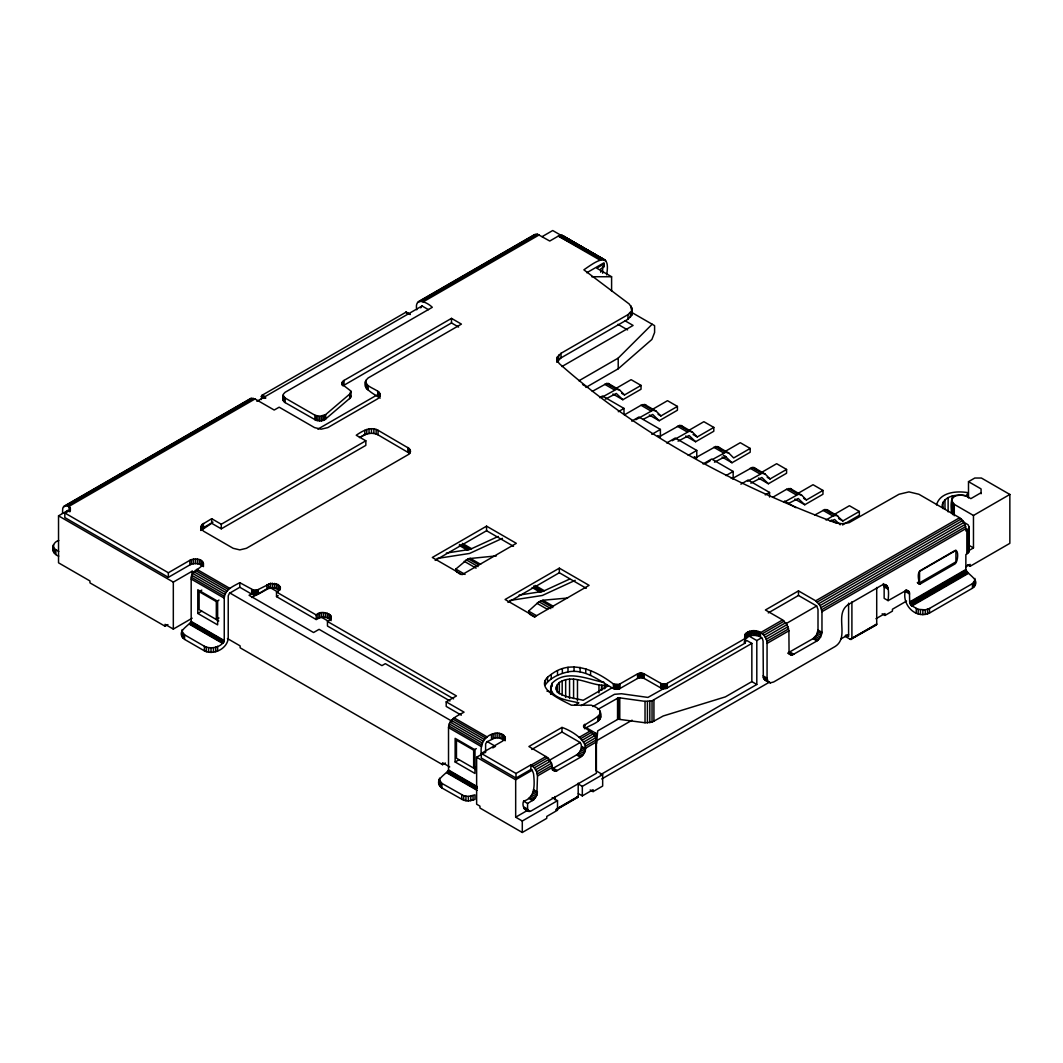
<?xml version="1.0" encoding="UTF-8"?>
<svg xmlns="http://www.w3.org/2000/svg" width="1063" height="1063" viewBox="0 0 1063 1063"><rect width="100%" height="100%" fill="white"/><g stroke="black" fill="none" stroke-linecap="round" stroke-linejoin="round"><path stroke-width="1.5" d="M603.824 682.127L601.126 681.821C586.019 678.367 565.011 669.637 552.122 683.257C545.385 698.099 569.994 700.796 578.843 702.802L574.671 705.221M607.358 685.077C591.254 687.083 574.552 672.759 559.324 682.486C546.648 695.866 577.515 698.471 583.149 700.318L608.448 685.715M604.355 688.598L604.555 685.356L604.727 688.585M601.299 690.073L601.711 685.263L601.844 690.153M769.001 682.446L765.028 680.161L763.314 677.716L763.088 641.122C762.676 635.661 755.647 634.996 751.342 635.528L749.508 631.356L747.568 632.14L744.977 634.398L744.592 639.886L749.083 636.086L749.508 631.356C757.653 628.419 766.968 634.731 767.061 643.407L767.061 678.167L767.951 681.476L770.369 682.871L773.678 681.981L835.199 646.463C850.028 636.83 833.605 614.082 848.433 604.448L881.506 585.354C890.568 581.089 888.376 596.25 888.123 600.635L884.15 598.336L884.15 586.882L883.273 583.574M181.826 630.997L184.563 634.81L204.415 646.277C210.58 649.48 221.649 647.513 224.253 640.551L224.253 598.15C224.439 589.659 233.581 586.098 239.8 582.683L253.805 590.257L257.352 589.978L270.494 583.401L278.174 584.584L280.499 587.839L279.436 590.138L274.613 587.985L268.567 588.45L258.322 594.137L255.014 594.935L251.705 594.137L239.8 587.268L229.449 593.3L228.226 595.851L228.226 638.252C227.336 648.762 213.583 655.499 204.415 650.862L184.563 639.394C175.342 631.781 187.779 626.745 191.181 621.443L191.181 579.056C190.463 570.645 200.615 569.396 203.432 563.589C201.904 558.181 194.064 558.168 189.852 560.334L168.353 572.744L64.816 512.977L64.816 517.561L168.353 577.329L189.852 564.918C193.732 562.965 198.94 563.018 202.369 565.875L202.369 561.291M261.299 399.542L262.295 395.144L405.8 312.296L406.85 312.894M439.165 779.578L441.902 783.391L463.694 795.709L468.371 796.439L474.988 794.845L474.988 799.429L468.371 801.01L463.694 800.293L441.902 787.975C432.681 780.362 445.118 775.326 448.52 770.024L448.52 727.624C448.706 719.133 457.847 715.572 464.066 712.157L446.208 701.846L446.208 706.43L461.315 715.16M481.605 754.876C479.466 745.854 483.878 736.234 493.166 733.776C498.069 731.915 506.892 733.935 505.098 740.805M761.772 637.68L756.803 640.551L749.083 636.086L747.568 632.14L746.957 637.069L746.027 633.176L745.415 638.371L744.977 634.398L745.322 638.398L666.368 683.841L661.678 683.841L644.178 673.876L640.869 673.078L637.561 673.876L619.065 684.426L613.417 683.987C595.905 670.687 571.176 658.794 551.232 674.447C530.796 687.469 562.327 700.145 571.402 705.194L591.254 705.194C611.982 712.835 591.692 719.266 583.428 726.095C587.653 730.932 596.928 733.497 596.383 741.947L596.383 773.266L530.889 811.082C525.547 812.876 521.282 805.94 523.607 801.157C535.779 797.702 534.569 783.471 533.533 773.651L532.204 770.21L530.889 769.453L516.007 778.05L481.273 757.999L481.273 753.415L502.772 740.991L505.098 737.749M523.607 801.157L527.58 803.442L533.825 799.642L536.842 795.23L537.506 775.95L536.656 771.831L534.357 767.845L530.889 764.868L516.007 773.465L481.273 753.415M556.069 771.14L553.052 770.21L551.538 763.234L547.724 757.653L528.896 746.532L561.982 727.437C572.08 730.666 595.918 744.95 580.504 757.228L556.069 771.14L552.096 768.855L576.531 754.943C580.411 752.484 583.202 746.545 580.172 742.519L561.982 732.022L531.779 749.455M792.573 654.848L790.341 654.649L789.065 652.815L788.892 630.811L787.045 624.606L782.607 619.915L765.4 609.989L798.486 590.895L815.68 600.821L820.131 605.511L821.965 611.703L821.965 632.339L820.516 637.229L817.009 640.923L792.573 654.848L788.6 652.549L813.036 638.637L816.543 634.93L818.005 630.04L818.005 609.418L816.676 605.976L798.486 595.479L768.283 612.913M631.781 310.609L627.967 314.648L560.998 353.315L557.291 357.102L557.291 361.686L560.998 357.899L627.967 319.232L631.781 315.193L632.047 308.283L629.19 303.991L583.879 269.829C597.379 260.355 610.787 251.2 606.628 274.852M631.781 315.193L632.047 308.283M576.531 797.33L577.701 797.449L578.192 796.373L578.192 783.139M875.487 625.164L876.709 624.021L876.709 587.494M420.735 307.871L422.064 305.958L428.469 309.665M556.892 362.337L557.291 357.102M58.757 556.069C50.984 554.341 50.984 542.276 58.757 540.536M53.15 550.594L53.469 549.199M200.681 530.357L201.93 524.604L211.683 518.704L221.277 524.245L365.831 440.786L365.831 445.37L221.277 528.829L211.683 523.288L201 530.49L201 525.906M181.826 635.581L182.145 634.186M380.155 398.133C374.03 393.881 358.297 387.105 368.143 377.963L461.422 324.109L451.496 318.369L344 380.434L342.18 382.255L342.18 384.354L350.697 390.892L350.538 397.682L324.494 419.951L321.385 420.868L316.282 420.403L285.123 402.598C281.854 400.565 281.854 394.307 285.123 392.287L432.309 307.3C426.383 301.573 414.145 296.736 416.762 309.785M283.064 399.728L283.303 398.678M365.406 386.361L366.655 383.663M439.165 784.162L439.484 782.753M584.796 724.195L584.796 728.78C590.324 724.222 603.279 722.734 600.608 712.821M951.544 513.549C951.305 507.078 948.887 495.81 958.467 495.345C962.879 494.574 967.237 496.142 970.825 498.653L981.069 492.727M975.209 579.813L972.472 583.64L929.474 608.461L925.275 609.856L918.18 609.325L911.336 605.538L909.702 602.708L909.45 592.569L905.49 590.271C901.265 604.395 915.575 619.57 929.474 613.045L972.472 588.224C982.079 580.132 968.313 575.827 965.855 569.502L965.855 554.607L968.911 551.976L969.177 527.102L968.114 524.816L961.271 520.644M968.911 551.976L969.177 527.102M936.53 504.925C939.971 491.983 957.125 490.668 968.207 492.714L968.207 497.444M968.207 492.714L966.214 495.743C957.803 494.189 944.755 495.185 942.137 505.031L942.642 507.795M596.595 743.542L597.698 730.879L618.028 719.199L645.028 722.747L652.031 722.176L663.192 715.984L725.378 696.876L751.847 681.609L756.803 684.466L756.803 640.551M350.883 391.995L349.687 394.094L325.663 414.597L319.631 416.377L314.887 415.195L285.123 398.014L283.064 395.144M365.406 381.776C366.748 389.124 387.012 390.413 377.737 398.771L327.789 427.605L321.172 429.186L314.555 427.605L279.17 407.182L274.201 410.039L255.014 398.97L250.576 398.519L64.351 506.041L62.717 508.353L62.504 513.376M248.941 400.844L250.576 398.519M66.57 511.715L67.793 510.492L69.866 511.821M453.595 698.856L327.457 626.027L327.457 621.443C338.486 615.769 321.225 608.634 316.216 614.959L276.513 592.038L276.513 596.622L316.216 619.543C320.521 616.527 327.829 616.022 331.164 620.646M745.322 638.398L745.322 642.982L666.368 688.425L661.678 688.425L644.178 678.446L640.869 677.663L637.561 678.446L619.065 689.01L613.417 688.572C599.439 680.878 585.195 668.521 568.001 671.896C559.457 673.822 550.275 677.689 545.173 685.077L545.173 680.493M556.892 359.281L559.111 363.426C638.996 434.448 734.932 485.1 834.561 522.465L841.75 523.74L849.058 522.704L899.046 494.255L908.958 491.89L918.884 494.255L959.57 517.747C963.928 520.511 966.333 525.826 965.855 530.929L968.911 528.298M578.923 380.78L618.214 358.098L652.164 324.228M456.798 572.173L455.814 569.077L468.145 558.7L496.421 555.883M534.848 617.244L529.56 614.188L528.59 611.092L538.928 601.738L542.834 600.25L567.536 598.044M533.706 235.401L537.533 234.232L549.744 241.035L558.341 236.066L561.875 235.282L604.794 259.877L561.875 235.282L603.492 259.478L560.188 235.322L601.977 259.624L558.341 236.066L600.343 260.315M585.939 387.424L618.214 368.795L651.898 339.442L654.595 332.506L654.595 325.637L631.661 312.389M458.591 327.045L451.496 322.953L342.884 385.869L342.884 381.285M504.035 735.45L504.035 740.034L499.198 737.895L495.092 737.895L486.801 741.881L485.632 743.901L485.565 752.591M418.609 301.507L534.716 234.485M63.342 506.971L251.878 398.12M417.613 302.437L536.018 234.073M64.351 506.041L67.168 505.789L253.393 398.28M421.426 301.254L537.533 234.232M67.168 505.789L68.789 506.48L255.014 398.97M423.047 301.945L539.154 234.923M167.927 624.566L165.044 626.227L89.956 582.869L89.956 580.956L58.531 562.819L58.531 515.834L67.793 510.492M256.901 401.322L422.064 305.958M542.13 236.637L552.72 230.525L563.005 236.464M64.816 512.977C67.195 512.339 73.214 508.765 68.789 506.48M586.749 272.753L603.983 262.8L603.983 266.999L600.675 268.912L600.675 272.221M317.877 429.133L376.74 395.144M603.983 263.943L596.715 268.155L611.597 276.739L611.597 291.355M603.983 265.856L602.668 266.627L602.668 273.244M200.681 527.301L203.418 531.115L233.182 548.309L239.8 549.89L246.417 548.309L409.321 453.994L410.57 451.297L409.321 448.586L378.069 430.289C370.602 426.143 362.35 430.967 356.238 435.245L365.831 440.786M201.492 528.789L212.985 522.159M359.427 437.611L365.167 434.289M360.53 437.345C365.446 433.598 372.382 431.791 378.069 434.873L409.321 453.17L409.321 448.586M58.531 515.834L173.322 582.112L192.164 571.216L194.489 572.558M561.902 366.549L633.096 325.437L624.831 320.667M218.779 620.951L199.113 609.604L199.113 591.653L201.757 590.124M199.113 591.653L216.321 601.592L218.965 600.064M197.798 613.431L217.636 624.885L217.636 601.206L197.798 589.752L197.798 613.431L201.757 611.132M165.044 626.227L165.044 624.313L173.322 629.083L192.164 618.201M592.277 391.397L606.588 383.491L608.342 383.517L611.677 386.268M251.373 593.951L249.061 595.28L313.572 632.525L319.086 629.336L381.936 665.624L385.338 663.657L449.955 700.955M251.798 597.526L269.577 587.268L278.187 592.237M599.638 397.655L602.495 396.007L623.994 408.418L623.994 414.53M615.982 388.42L631.116 379.677L641.029 385.404L641.029 389.231L622.838 399.728L612.913 394.001M218.965 618.015L216.321 619.543L216.321 601.592M602.203 397.124L616.513 389.231L619.649 390.041L624.526 394.944L641.029 385.404M605.312 399.156L616.314 393.456L622.838 399.728M276.513 592.038L279.436 590.138L279.436 585.54M276.513 596.622L278.174 595.665M618.294 411.713L623.994 408.418M624.552 414.783L641.029 405.269L644.723 404.525L646.118 405.322M631.754 421.134L638.89 417.015L660.389 429.425L660.389 437.066M652.363 409.428L667.498 400.685L677.423 406.411L677.423 410.238L659.233 420.735L649.307 415.008M635.847 419.726L652.895 410.225L656.03 411.049L660.907 415.952L677.423 406.411M643.022 419.393L652.709 414.464L659.233 420.735M486.562 526.158L432.309 557.477L462.086 574.658L516.326 543.339L486.562 526.158L486.562 530.729L435.166 560.4M651.818 434.368L660.389 429.425M684.452 428.283L681.104 425.532L679.363 425.506L659.552 436.587L657.904 435.631M666.7 442.965L675.271 438.022L696.77 450.433L696.77 458.073M688.744 430.435L703.879 421.692L713.805 427.419L713.805 431.246L695.614 441.743L685.688 436.016M672.228 440.733L689.276 431.233L692.425 432.056L697.288 436.959L713.805 427.419M678.074 441.172L689.09 435.471L695.614 441.743M688.199 455.389L696.77 450.433M721.804 450.274L718.88 447.324L715.744 446.513L695.946 457.595L694.285 456.638M703.081 463.973L711.652 459.03L733.151 471.441L733.151 479.081M725.125 451.443L740.273 442.7L750.186 448.427L750.186 452.253L731.995 462.75L722.069 457.024M705.872 463.322L709.991 460.943M712.741 459.362L725.67 452.24L728.806 453.064L733.683 457.954L750.186 448.427M714.469 462.179L725.471 456.479L731.995 462.75M559.337 568.16L505.084 599.492L534.848 616.673L589.101 585.354L559.337 568.16L559.337 572.744L507.941 602.415M726.016 475.56L733.151 471.441M757.215 470.298L753.88 467.534L752.126 467.521L732.327 478.602L730.68 477.646M740.898 484.157L748.046 480.038L769.546 492.448L769.546 497.032M761.52 472.437L776.654 463.707L786.58 469.434L786.58 473.248L768.39 483.758L758.464 478.031M747.754 481.154L762.051 473.248L765.187 474.071L770.064 478.961L786.58 469.434M750.85 483.187L761.865 477.486L768.39 483.758M765.254 494.92L769.546 492.448M772.841 497.232L786.58 489.299L790.261 488.542L791.656 489.339M797.901 493.445L813.036 484.715L822.961 490.442L822.961 494.255L804.771 504.766L794.845 499.039M784.135 502.161L798.433 494.255L801.582 495.079L806.445 499.969L822.961 490.442M788.56 503.424L798.247 498.494L804.771 504.766M446.208 701.846L456.465 695.933L327.457 621.443M814.723 515.063L824.901 509.536L828.037 510.346M834.282 514.452L849.417 505.722L859.342 511.449L859.342 515.263L842.547 524.963M826.017 519.993L832.887 516.033L836.568 515.289L842.839 520.976L859.342 511.449M830.243 521.375L834.628 519.501L840.182 524.79M227.442 638.557L240.132 645.892L240.132 647.805L442.567 764.682L445.41 763.035M476.118 769.532L456.465 758.185L456.465 740.233L473.66 750.159L476.304 748.631M455.137 761.998L474.988 773.465L474.988 749.787L455.137 738.32L455.137 761.998L459.11 759.713M552.215 797.622L557.517 800.678L557.517 810.219L546.767 816.437L546.767 818.337L522.292 832.475L479.945 808.026L479.945 806.113L476.636 804.213L476.636 757.228L484.715 752.564M492.794 747.9L495.491 746.346L487.226 741.575M968.499 497.883L968.499 481.659L974.784 478.031L981.401 478.031L1009.85 494.454L1009.85 543.339L970.16 566.26L967.516 564.732M581.102 705.699L612.089 687.814M476.304 766.582L473.66 768.111L473.66 750.159M592.862 706.55L614.494 694.312L621.496 693.74L647.938 697.421L664.588 688.067M597.831 709.42L618.586 697.687L645.028 701.354L652.031 700.783L751.847 643.407L751.847 681.609M531.221 765.054L546.103 756.471M579.176 737.363L590.098 731.065M744.047 642.185L746.877 640.551L751.847 643.407M760.776 632.525L782.607 619.915M815.68 600.821L959.57 517.747M532.842 766.25L547.724 757.653M580.81 738.559L591.719 732.248M762.397 633.707L784.228 621.111M817.314 602.003L961.204 518.93M534.357 767.845L549.239 759.248M582.325 740.154L593.234 733.855M763.912 635.315L785.743 622.705M818.829 603.611L962.719 520.538M476.636 757.228L515.675 779.764L532.204 770.21M548.535 760.789L580.172 742.519M593.566 734.785L596.051 733.364L596.051 770.795L602.668 774.608L602.668 786.062L593.074 791.603L590.191 789.942M786.474 623.41L816.676 605.976M951.544 500.567L954.282 504.38L973.469 515.462L1009.85 494.454M535.659 769.745L550.541 761.161M583.627 742.054L594.536 735.755M765.214 637.215L787.045 624.606M820.131 605.511L964.021 522.438M536.656 771.831L551.538 763.234M584.623 744.14L595.532 737.842M766.224 639.288L788.055 626.692M821.128 607.598L965.018 524.524M537.293 773.944L552.175 765.347M585.248 746.253L596.17 739.954M766.848 641.401L788.68 628.804M821.752 609.71L965.642 526.637M596.197 740.911L632.086 720.196M537.506 775.95L552.388 767.353M585.461 748.259L596.383 741.947M767.061 643.407L788.892 630.811M821.965 611.703L965.855 528.63M969.496 550.209L973.469 547.923L973.469 515.462M888.123 600.635L905.942 590.536L908.174 590.736L909.45 592.569M515.675 779.764L515.675 817.195L528.351 809.873M920.372 583.919L955.106 563.868C958.055 561.716 958.972 549.438 955.106 550.501L920.372 570.552C914.844 574.565 922.657 589.633 917.728 582.391M600.356 774.794L756.803 684.466M515.675 817.195L522.292 821.008L557.517 800.678M578.352 784.056L582.325 786.354L602.668 774.608M840.873 638.983L848.593 634.531M875.978 618.719L884.987 613.524L884.987 615.437L882.17 613.803M906.553 601.06L892.428 609.232L892.428 611.132L884.987 615.437M965.922 566.792L970.16 564.347L970.16 566.26M601.791 778.94L769.599 682.047M909.622 601.964L965.855 569.502M909.702 602.708L965.935 570.246M909.941 603.478L966.161 571.017M910.3 604.249L966.533 571.788M556.401 808.956L578.192 796.373M844.833 636.179L850.254 639.301L876.709 624.021M556.334 809.421L578.126 796.838M850.254 639.301L876.656 624.486M555.909 810.033L577.966 797.21M850.679 639.488L876.497 624.858M910.778 604.953L967.011 572.492M911.336 605.538L967.569 573.077M578.352 793.609L582.325 795.895L593.074 789.689L593.074 791.603M911.934 605.976L968.167 573.515M446.327 553.079L470.152 549.358L498.308 536.403M502.427 538.33L469.54 553.464L437.119 558.474M519.103 595.094L542.927 591.373L569.595 579.096M575.203 580.345L542.316 595.479L509.881 600.475M851.078 639.527L851.901 638.345L851.901 601.817M749.083 636.086L751.342 635.528L751.727 630.891L753.773 635.329L754.079 630.758L756.218 635.515L756.404 630.957L758.49 636.059L758.583 631.502L760.444 636.91L760.444 632.339M591.746 276.739L611.597 276.739M546.967 691.149L551.684 691.92M765.028 680.161L766.396 680.586M524.577 809.023L525.268 809.235M565.622 238.085L568.492 239.707M571.363 241.328L605.79 260.807L563.244 235.946M968.499 481.659L981.069 488.914L981.069 493.777M617.935 324.321L627.582 329.902M969.35 545.545L973.469 547.923M608.342 383.517L619.649 390.041M644.723 404.525L656.03 411.049M681.104 425.532L692.425 432.056M717.498 446.526L728.806 453.064M753.88 467.534L765.187 474.071M790.261 488.542L801.582 495.079M826.655 509.549L837.963 516.087M606.588 383.491L616.513 389.231M642.969 404.498L652.895 410.225M679.363 425.506L689.276 431.233M715.744 446.513L725.67 452.24M752.126 467.521L762.051 473.248M788.52 488.528L798.433 494.255M824.901 509.536L834.827 515.263M621.682 393.297L624.526 394.944M658.077 414.304L660.907 415.952M693.036 434.501L697.288 436.959M767.234 477.327L770.064 478.961M803.615 498.334L806.445 499.969M838.587 518.531L842.839 520.976M604.648 384.261L614.573 389.988M641.029 405.269L650.955 410.996M677.423 426.276L687.349 432.003M713.805 447.284L723.73 453.011M750.186 468.291L760.111 474.018M786.58 489.299L796.493 495.026M822.961 510.306L832.887 516.033M723.292 455.216L726.135 456.851M831.226 520.046L836.9 523.315M582.564 384.5L587.613 387.41M784.428 501.045L795.895 507.662M917.303 582.577L919.947 584.105M906.314 589.938L908.958 591.466M905.649 591.653L909.622 593.951M884.589 584.344L887.233 585.859M883.924 585.035L887.897 587.321M884.15 586.882L888.123 589.168M406.318 312.15L410.291 314.449M406.066 312.177L410.039 314.475M405.8 312.296L408.444 313.824M845.949 634.917L848.593 636.445L848.593 603.186M818.005 630.04L821.965 632.339M817.832 631.621L821.805 633.92M817.341 633.296L821.3 635.581M816.543 634.93L820.516 637.229M815.52 636.431L819.493 638.73M814.324 637.694L818.297 639.992M813.036 638.637L817.009 640.923M789.889 652.004L793.848 654.29M788.719 653.426L791.377 654.954M787.696 653.12L790.341 654.649M763.088 675.869L767.061 678.167M763.314 677.716L767.287 680.014M763.978 679.177L770.369 682.871M262.295 395.144L264.939 396.672M262.043 395.33L264.687 396.858M261.804 395.582L265.763 397.881M261.591 395.888L265.564 398.173M261.432 396.22L264.076 397.748M261.339 396.552L263.983 398.08M261.299 396.858L263.943 398.386M486.562 530.729L513.495 546.289M559.337 572.744L586.271 588.304M462.378 543.406L471.64 548.747M535.154 585.421L544.415 590.762M462.219 544.774L470.152 549.358M533.666 586.032L542.927 591.373M459.429 544.469L468.69 549.81M533.52 587.241L541.466 591.825M459.322 545.518L467.268 550.089M532.098 587.52L540.031 592.104M470.059 558.234L480.649 564.347M542.834 600.25L553.424 606.362M468.145 558.7L478.735 564.812M540.921 600.715L552.826 607.584M466.152 559.723L478.058 566.606M538.928 601.738L550.833 608.621M464.186 561.277L476.091 568.16M536.961 603.292L547.538 609.405M455.814 569.077L465.076 574.432M528.59 611.092L536.523 615.676M458.113 572.93L460.757 574.458M586.457 727.823L596.051 733.364M581.501 746.346L585.461 748.631M581.328 747.927L585.301 750.212M580.823 749.588L584.796 751.886M580.039 751.235L584.012 753.521M579.016 752.737L582.989 755.036M577.82 753.999L581.78 756.298M576.531 754.943L580.504 757.228M321.292 617.125L328.467 621.27M553.385 768.31L557.344 770.595M552.215 769.732L554.873 771.26M196.801 569.316L229.874 588.41M454.14 717.884L487.226 736.991M195.34 570.379L228.425 589.473M452.692 718.947L485.764 738.041M193.984 571.801L227.07 590.908M451.337 720.382L484.409 739.476M229.874 592.995L452.705 721.644M192.828 573.515L225.901 592.609M450.167 722.083L483.253 741.177M191.925 575.375L225.011 594.469M449.277 723.943L482.35 743.05M191.367 577.262L224.452 596.356M448.719 725.843L481.791 744.937M191.181 579.056L224.253 598.15M448.52 727.624L481.605 746.731M533.533 789.689L537.506 791.988M533.36 791.271L537.333 793.569M532.869 792.945L536.842 795.23M532.085 794.579L536.044 796.878M531.048 796.094L535.021 798.379M529.852 797.356L533.825 799.642M528.563 798.286L532.536 800.585M523.607 806.883L527.58 809.169L528.55 811.321M523.727 807.8L530.025 811.441M524.046 808.531L529.228 811.521M449.715 766.901L442.567 762.769L442.567 764.682M191.181 621.443L224.253 640.551M448.52 770.024L477.287 786.633M191.127 621.975L224.2 641.069M448.466 770.555L477.234 787.152M190.955 622.533L224.041 641.627M448.307 771.113L477.061 787.71M190.689 623.077L223.775 642.172M448.041 771.658L476.795 788.254M190.357 623.582L223.429 642.677M447.696 772.15L476.463 788.759M189.958 623.994L223.031 643.102M447.297 772.575L476.065 789.184M189.52 624.313L222.605 643.407M446.872 772.894L477.074 790.327M53.15 546.01L54.399 548.721L58.757 551.484M572.691 242.404L575.468 243.985M581.102 247.294L578.285 245.646L581.076 247.241M829.007 511.33L830.96 513.296M973.96 581.7L975.209 584.398M349.993 394.439L350.883 396.579M744.552 641.467L745.322 642.982L744.618 637.096M968.911 549.598L969.177 550.793M600.289 716.01L600.608 717.405M974.891 578.418L974.891 585.793M973.96 582.511L973.96 587.095M972.472 583.64L972.472 588.224M968.114 529.401L968.114 553.079M966.852 530.357L966.852 554.036M954.282 504.38L954.282 515.741M952.793 503.264L952.793 514.625M952.129 496.102L952.129 500.846M951.863 499.158L951.863 513.323M948.116 497.657L948.116 511.861M944.98 499.769L944.98 509.23M942.934 502.281L942.934 508.592M929.474 608.461L929.474 613.045M927.534 609.325L927.534 613.909M925.275 609.856L925.275 614.441M922.857 610.042L922.857 614.627M920.438 609.856L920.438 614.441M918.18 609.325L918.18 613.909M916.24 608.461L916.24 613.045M798.486 590.895L798.486 595.479M667.325 683.416L667.325 688M666.368 683.841L666.368 688.425M665.239 684.12L665.239 688.704M664.03 684.213L664.03 688.797M662.807 684.12L662.807 688.704M661.678 683.841L661.678 688.425M660.721 683.416L660.721 688M653.931 699.932L653.931 721.325M652.031 700.783L652.031 722.176M649.812 701.328L649.812 722.72M647.42 701.514L647.42 722.906M645.028 701.354L645.028 722.747M644.178 673.876L644.178 678.446M643.208 673.437L643.208 678.021M642.079 673.171L642.079 677.756M640.869 673.078L640.869 677.663M639.66 673.171L639.66 677.756M638.531 673.437L638.531 678.021M637.561 673.876L637.561 678.446M631.156 306.024L631.156 309.081M630.386 312.788L630.386 317.372M627.967 314.648L627.967 319.232M620.035 683.987L620.035 688.572M619.769 697.673L619.769 719.066M619.171 697.634L619.171 719.026M619.065 684.426L619.065 689.01M618.586 697.687L618.586 719.066M618.214 358.098L618.214 368.795M618.028 697.82L618.028 719.199M617.935 684.692L617.935 689.276M617.55 698.032L617.55 719.412M616.726 684.785L616.726 689.369M615.517 684.692L615.517 689.276M614.387 684.426L614.387 689.01M613.417 683.987L613.417 688.572M600.289 711.426L600.289 718.814M599.359 715.532L599.359 720.116M598.974 684.811L598.974 692.93M597.871 716.648L597.871 721.232M590.59 670.819L590.59 675.404M585.753 668.667L585.753 673.251M584.052 724.753L584.052 727.81M582.325 786.354L582.325 795.895M580.106 667.325L580.106 671.896M577.475 679.669L577.475 700.769M574.047 666.86L574.047 671.444M573.582 679.071L573.582 698.55M569.555 679.071L569.555 698.55M568.001 667.325L568.001 671.896M565.662 679.669L565.662 697.527M562.354 668.667L562.354 673.251M562.181 680.838L562.181 695.441M561.982 727.437L561.982 732.022M560.998 353.315L560.998 357.899M559.324 682.486L559.324 693.847M558.7 355.069L558.7 359.639M557.517 670.819L557.517 675.404M557.304 684.492L557.304 692.611M556.268 686.738L556.268 689.993M555.032 796.506L555.032 799.814M552.122 683.257L552.122 686.499M551.232 674.447L551.232 679.031M550.7 686.313L550.7 694.365M547.511 677.237L547.511 681.821M530.889 764.868L530.889 769.453M527.58 803.442L527.58 809.169M522.292 821.008L522.292 832.475M516.007 773.465L516.007 778.05M504.832 736.566L504.832 739.622M502.772 734.506L502.772 739.091M501.125 733.776L501.125 738.36M499.198 733.311L499.198 737.895M497.152 733.164L497.152 737.735M495.092 733.311L495.092 737.895M493.166 733.776L493.166 738.36M491.518 734.506L491.518 739.091M473.048 795.709L473.048 800.293M470.789 796.253L470.789 800.838M468.371 796.439L468.371 801.01M465.953 796.253L465.953 800.838M463.694 795.709L463.694 800.293M461.754 794.845L461.754 799.429M451.496 318.369L451.496 322.953M441.902 783.391L441.902 787.975M440.414 782.275L440.414 786.859M439.484 778.169L439.484 785.557M410.252 449.888L410.252 452.944M407.833 447.47L407.833 452.054M380.155 393.562L380.155 396.619M379.225 392.26L379.225 396.831M378.069 430.289L378.069 434.873M377.737 391.131L377.737 395.715M376.129 429.425L376.129 434.01M373.87 428.881L373.87 433.465M371.452 428.708L371.452 433.292M369.034 428.881L369.034 433.465M368.143 385.603L368.143 390.174M366.655 384.474L366.655 389.058M366.775 429.425L366.775 434.01M365.725 380.381L365.725 387.756M364.835 430.289L364.835 434.873M350.697 390.892L350.538 397.682M349.687 394.094L349.687 398.678M344 380.434L344 385.019M342.18 382.255L342.18 385.311M331.164 616.062L331.164 619.118M330.38 614.946L330.38 619.53M329.118 614.002L329.118 618.586M327.47 613.271L327.47 617.855M325.663 414.597L325.663 419.181M325.544 612.806L325.544 617.39M324.494 415.367L324.494 419.951M323.484 612.66L323.484 617.244M323.046 415.939L323.046 420.523M321.385 416.284L321.385 420.868M321.425 612.806L321.425 617.39M319.631 416.377L319.631 420.961M319.511 613.271L319.511 617.855M317.89 416.218L317.89 420.802M317.864 614.002L317.864 618.586M316.282 415.819L316.282 420.403M316.216 614.959L316.216 619.543M314.887 415.195L314.887 419.779M285.123 398.014L285.123 402.598M284.007 397.177L284.007 401.761M283.303 396.193L283.303 400.778M280.233 586.643L280.233 589.699M278.174 584.584L278.174 589.168M276.526 583.866L276.526 588.45M274.613 583.401L274.613 587.985M272.553 583.242L272.553 587.826M270.494 583.401L270.494 587.985M268.567 583.866L268.567 588.45M266.919 584.584L266.919 589.168M258.322 589.553L258.322 594.137M257.352 589.978L257.352 594.562M256.223 590.257L256.223 594.842M255.014 590.35L255.014 594.935M253.805 590.257L253.805 594.842M252.675 589.978L252.675 594.562M251.705 589.553L251.705 594.137M239.8 582.683L239.8 587.268M221.277 524.245L221.277 528.829M217.636 646.277L217.636 650.862M215.696 647.128L215.696 651.712M213.45 647.673L213.45 652.257M211.683 518.704L211.683 523.288M211.019 647.859L211.019 652.443M208.6 647.673L208.6 652.257M206.342 647.128L206.342 651.712M204.415 646.277L204.415 650.862M203.418 523.474L203.418 528.059M203.432 563.589L203.432 566.632M203.166 562.393L203.166 565.45M201.93 524.604L201.93 529.175M201.106 560.334L201.106 564.918M199.459 559.603L199.459 564.187M197.532 559.151L197.532 563.735M195.472 558.992L195.472 563.576M193.426 559.151L193.426 563.735M192.164 571.216L192.164 576.08M191.499 559.603L191.499 564.187M189.852 560.334L189.852 564.918M184.563 634.81L184.563 639.394M183.075 633.694L183.075 638.278M182.145 629.602L182.145 636.976M173.322 582.112L173.322 629.083M168.353 572.744L168.353 577.329M70.331 507.888L70.331 510.944M69.866 507.237L69.866 510.293M69.122 506.679L69.122 511.263M55.887 549.837L55.887 554.421M54.399 548.721L54.399 553.305M53.469 544.615L53.469 551.989M955.929 550.408L919.548 571.416L919.548 582.869L955.929 561.862L955.929 550.408M568.439 239.853L565.622 238.192L568.413 239.773"/></g></svg>
